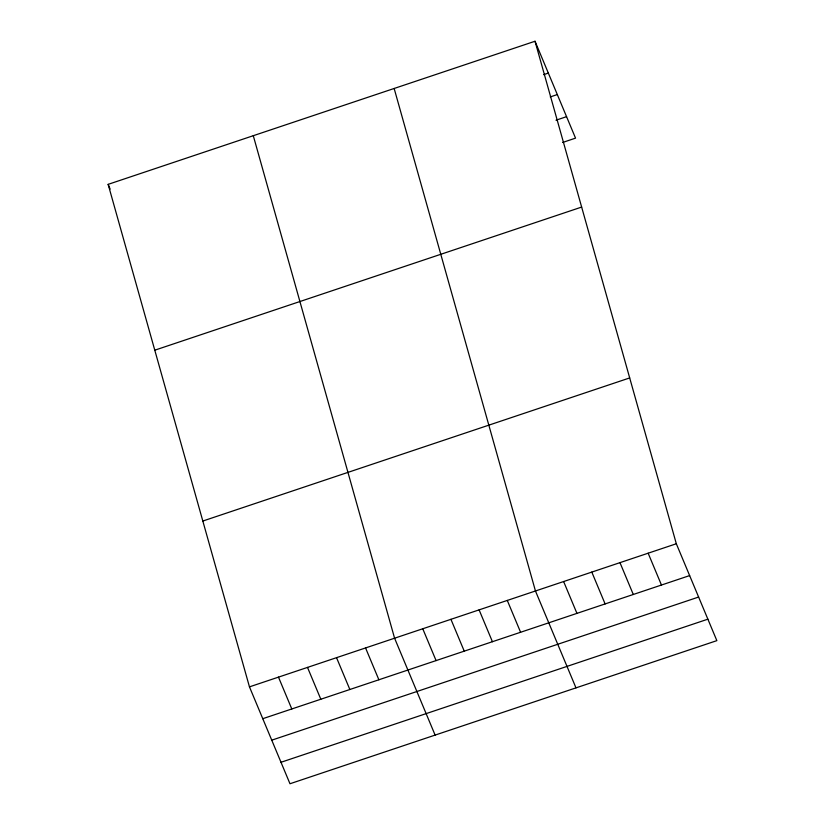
<?xml version="1.0" encoding="UTF-8"?>
<svg xmlns="http://www.w3.org/2000/svg" width="825" height="825" viewBox="0 0 825 825"><rect width="100%" height="100%" fill="white"/><g stroke="black" fill="none" stroke-linecap="round" stroke-linejoin="round"><path stroke-width="1.24" d="M535.023 41.25L676.325 543.757L716.853 640.643L289.977 783.75L249.459 686.864L108.147 184.357L535.023 41.25L575.541 138.136L562.629 142.467M543.644 74.663L548.336 73.085M550.275 96.917L557.318 94.555M555.998 120.213L566.569 116.665M154.78 350.192L581.646 207.075M202.826 521.039L629.692 377.933M249.459 686.864L676.325 543.757M262.773 718.699L689.638 575.592M271.755 740.169L698.62 597.053M281.005 762.279L707.871 619.173M648.151 553.204L661.464 585.038M619.977 562.65L633.291 594.485M591.803 572.086L605.117 603.931M563.63 581.532L576.943 613.377M575.984 687.864L535.456 590.978L394.154 88.481M507.282 600.425L520.596 632.259M479.108 609.871L492.422 641.706M450.935 619.317L464.248 651.152M422.761 628.763L436.085 660.598M435.115 735.096L394.587 638.21L253.285 135.702M365.558 647.934L378.881 679.779M336.538 657.669L349.852 689.504M108.147 184.357L110.127 189.08M307.508 667.404L320.822 699.239M278.479 677.129L291.802 708.974"/></g></svg>
